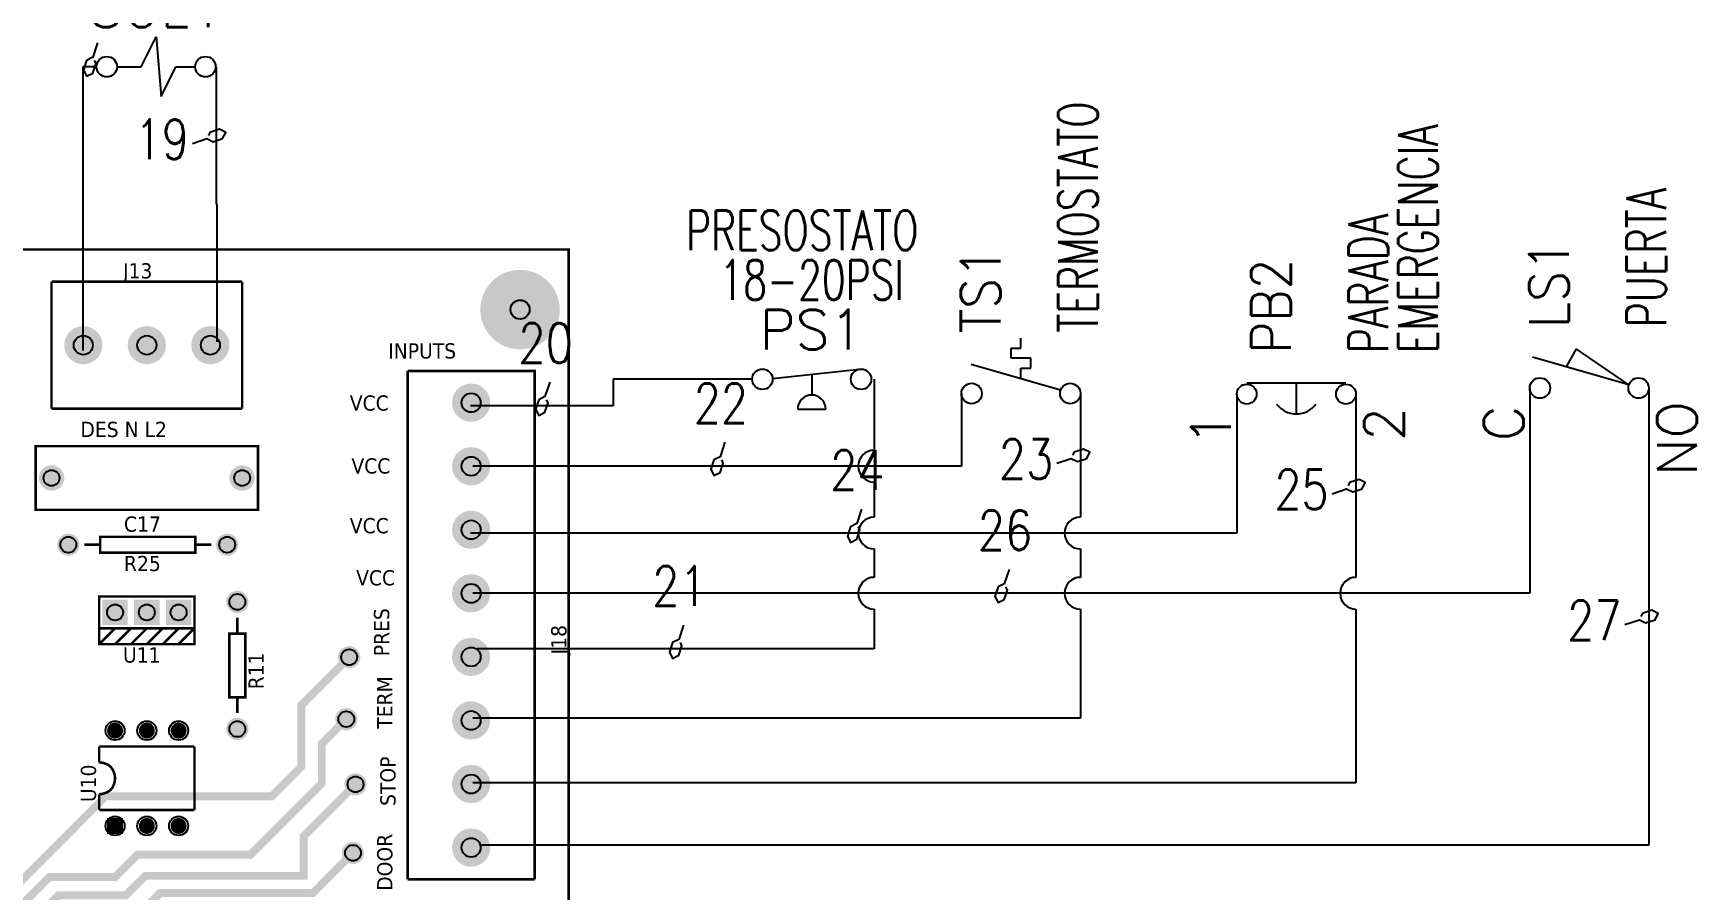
# Model space of a CAD drawing. Header units: millimetres. Extents: x 123.5 to 144.3, y 105.4 to 121.6.
# Drawn here: x 130.96 to 136.2, y 113.38 to 116.08 of the extents above; entities that cross this region are included whole.
import ezdxf
from ezdxf.enums import TextEntityAlignment as Align

# ---------------------------------------------------------------- set-up
doc = ezdxf.new("R2010")
doc.units = ezdxf.units.MM
for name, color, linetype in [('12632256', 7, 'Continuous'), ('DESC', 250, 'Continuous'), ('SYMS', 7, 'Continuous'), ('TAGS', 250, 'Continuous'), ('TERMS', 250, 'Continuous'), ('WIRES', 7, 'Continuous')]:
    doc.layers.add(name, color=color, linetype=linetype)
doc.layers.add('WIRENO', color=7, linetype='Continuous', true_color=0x000000)
doc.styles.get("Standard").update_dxf_attribs({"font": 'tahoma.ttf'})
doc.styles.add('WD', font='romans.shx')

# ---------------------------------------------------------------- blocks, each defined once
blk = doc.blocks.new('HSV1')
for p, q in [((-0.0469, 0), (0, 0.0938)), ((0, 0.0938), (0.0156, -0.0938)), ((-0.1231, 0), (-0.0469, 0)), ((0.0156, -0.0938), (0.0625, 0)), ((0.0625, 0), (0.1231, 0))]:
    blk.add_line(p, q)
for centre in [(-0.1553, 0), (0.1553, 0)]:
    blk.add_circle(centre, 0.0322)
at = {"style": 'WD', "width": 0.7}
for tag, p in [('INST', (0, 0.4508)), ('LOC', (0, 0.2812))]:
    blk.add_attdef(tag, text='', height=0.125, dxfattribs=at).set_placement(p, align=Align.CENTER)
at = {"style": 'WD'}
blk.add_attdef('TAG1', text='', height=0.125, dxfattribs=at).set_placement((0, 0.125), align=Align.CENTER)
for tag, p, height, flags in [('FAMILY', (0.1292, 0.1076), 0.01, 9), ('X4TERM01', (-0.1875, 0), 0.0125, 1), ('X1TERM02', (0.1875, 0), 0.0125, 1)]:
    blk.add_attdef(tag, p, '', height=height, dxfattribs=dict(at, flags=flags))
for tag, p, width in [('DESC1', (1.125, 0), 0.9), ('DESC2', (1.125, -0.1562), 0.9), ('DESC3', (1.125, -0.3125), 0.9), ('XREF', (1.1333, -0.4726), 0.8), ('WDTAGALT', (1.1333, -0.6288), 0.8)]:
    blk.add_attdef(tag, p, '', height=0.125, dxfattribs=dict(at, width=width))
at = {"linetype": 'Continuous', "style": 'WD', "flags": 9}
for tag, p in [('ASSYCODE', (0.1562, 0.0469)), ('MFG', (0.1564, 0.0671)), ('CAT', (0.1564, 0.0866))]:
    blk.add_attdef(tag, text='', height=0.01, dxfattribs=at).set_placement(p, align=Align.CENTER)
at = {"linetype": 'Continuous', "style": 'WD', "flags": 8}
blk.add_attdef('TERM01', text='', height=0.125, dxfattribs=at).set_placement((-0.25, -0.0314), align=Align.TOP_RIGHT)
blk.add_attdef('TERM02', text='', height=0.125, dxfattribs=at).set_placement((0.25, -0.0314), align=Align.TOP_LEFT)
at = {"style": 'WD'}
blk.add_attdef('RATING1', (0.0781, -0.3126), '', height=0.125, dxfattribs=at)
blk = doc.blocks.new('VPB12M')
for p, q in [((0.0343, -0.1562), (0.0343, 0.1562)), ((-0.0646, 0), (0.0343, 0))]:
    blk.add_line(p, q)
for centre in [(0, 0.1562), (0, -0.1562)]:
    blk.add_circle(centre, 0.0312)
blk.add_arc((0.0156, 0), 0.0781, 126.8699, 233.1301)
at = {"style": 'WD'}
for tag, p, width in [('INST', (0.1269, 0.3434), 0.7), ('LOC', (0.1269, 0.1738), 0.7), ('TAG1', (0.1269, 0.0175), 0.9), ('XREF', (0.1287, -0.1369), 0.7), ('DESC1', (0.1287, -0.2889), 0.7), ('DESC2', (0.1287, -0.4451), 0.7)]:
    blk.add_attdef(tag, p, '', height=0.125, dxfattribs=dict(at, width=width))
at = {"linetype": 'Continuous', "style": 'WD'}
for tag, height, flags, p in [('TERM01', 0.125, 8, (-0.055, 0.2066)), ('MFG', 0.01, 9, (-0.1109, -0.0881)), ('CAT', 0.01, 9, (-0.1109, -0.0731))]:
    blk.add_attdef(tag, text='', height=height, dxfattribs=dict(at, flags=flags)).set_placement(p, align=Align.RIGHT)
at = {"color": 7, "style": 'WD', "flags": 1}
for tag, p in [('X2TERM01', (0, 0.1875)), ('X8TERM02', (0, -0.1875))]:
    blk.add_attdef(tag, p, '', height=0.0125, dxfattribs=at)
at = {"color": 7, "style": 'WD'}
for tag, p in [('X4LINK', (-0.1406, 0)), ('X1LINK', (0.125, 0))]:
    blk.add_attdef(tag, p, '', height=0.01, dxfattribs=at)
at = {"style": 'WD'}
for tag, flags, p in [('CONTACT', 1, (-0.1109, -0.0531)), ('FAMILY', 9, (-0.1109, -0.0365))]:
    blk.add_attdef(tag, text='', height=0.01, dxfattribs=dict(at, flags=flags)).set_placement(p, align=Align.RIGHT)
at = {"linetype": 'Continuous', "style": 'WD', "flags": 9}
blk.add_attdef('ASSYCODE', text='', height=0.01, dxfattribs=at).set_placement((-0.1247, -0.1056), align=Align.CENTER)
at = {"linetype": 'Continuous', "style": 'WD', "flags": 8}
blk.add_attdef('TERM02', text='', height=0.125, dxfattribs=at).set_placement((-0.0407, -0.2134), align=Align.TOP_RIGHT)
blk = doc.blocks.new('VLS11')
at = {"linetype": 'Continuous'}
for p, q in [((0.0103, -0.1248), (0.097, 0.1786)), ((0.1237, 0.0408), (0.0668, 0.0728)), ((0.0103, -0.1248), (0.1237, 0.0408))]:
    blk.add_line(p, q, dxfattribs=at)
for centre in [(0, 0.1553), (0, -0.1553)]:
    blk.add_circle(centre, 0.0322)
at = {"style": 'WD'}
for tag, p, width in [('INST', (0.1894, 0.3902), 0.7), ('LOC', (0.1894, 0.2206), 0.7), ('TAG1', (0.1894, 0.0644), 0.9), ('XREF', (0.1912, -0.09), 0.7), ('DESC1', (0.1912, -0.242), 0.7), ('DESC2', (0.1912, -0.3982), 0.7), ('WDTAGALT', (0.1875, -0.5625), 0.7)]:
    blk.add_attdef(tag, p, '', height=0.125, dxfattribs=dict(at, width=width))
at = {"linetype": 'Continuous', "style": 'WD'}
for tag, height, flags, p in [('TERM01', 0.125, 8, (-0.055, 0.2066)), ('MFG', 0.01, 9, (-0.0796, -0.0881)), ('CAT', 0.01, 9, (-0.0796, -0.0731))]:
    blk.add_attdef(tag, text='', height=height, dxfattribs=dict(at, flags=flags)).set_placement(p, align=Align.RIGHT)
at = {"color": 7, "style": 'WD', "flags": 1}
for tag, p in [('X2TERM01', (0, 0.1875)), ('X8TERM02', (0, -0.1875))]:
    blk.add_attdef(tag, p, '', height=0.0125, dxfattribs=at)
at = {"color": 7, "style": 'WD'}
for tag, p in [('X4LINK', (-0.0469, 0)), ('X1LINK', (0.1719, 0))]:
    blk.add_attdef(tag, p, '', height=0.01, dxfattribs=at)
at = {"style": 'WD'}
for tag, flags, p in [('CONTACT', 1, (-0.0796, -0.0531)), ('FAMILY', 9, (-0.0796, -0.0365))]:
    blk.add_attdef(tag, text='', height=0.01, dxfattribs=dict(at, flags=flags)).set_placement(p, align=Align.RIGHT)
at = {"linetype": 'Continuous', "style": 'WD', "flags": 9}
blk.add_attdef('ASSYCODE', text='', height=0.01, dxfattribs=at).set_placement((-0.0956, -0.1097), align=Align.CENTER)
at = {"linetype": 'Continuous', "style": 'WD', "flags": 8}
blk.add_attdef('TERM02', text='', height=0.125, dxfattribs=at).set_placement((-0.0407, -0.2134), align=Align.TOP_RIGHT)
blk = doc.blocks.new('VTS11')
at = {"linetype": 'Continuous'}
blk.add_line((0.0103, -0.1248), (0.0908, 0.157), dxfattribs=at)
for p, q in [((0.046, 0), (0.08, 0)), ((0.08, 0), (0.08, -0.0312)), ((0.1112, -0.0312), (0.1112, 0.0312)), ((0.1112, 0.0312), (0.1425, 0.0312)), ((0.1425, 0.0312), (0.1425, 0)), ((0.1425, 0), (0.1737, 0)), ((0.08, -0.0312), (0.1112, -0.0312))]:
    blk.add_line(p, q)
for centre in [(0, 0.1553), (0, -0.1553)]:
    blk.add_circle(centre, 0.0322)
at = {"style": 'WD'}
for tag, p, width in [('INST', (0.1894, 0.3902), 0.7), ('LOC', (0.1894, 0.2206), 0.7), ('TAG1', (0.1894, 0.0644), 0.9), ('XREF', (0.2225, -0.09), 0.7), ('DESC1', (0.1912, -0.242), 0.7), ('DESC2', (0.1912, -0.3982), 0.7), ('RATING1', (0.1875, -0.5545), 0.7), ('WDTAGALT', (0.1868, -0.7158), 0.7)]:
    blk.add_attdef(tag, p, '', height=0.125, dxfattribs=dict(at, width=width))
at = {"linetype": 'Continuous', "style": 'WD'}
for tag, height, flags, p in [('TERM01', 0.125, 8, (-0.055, 0.2066)), ('MFG', 0.01, 9, (-0.0796, -0.0881)), ('CAT', 0.01, 9, (-0.0796, -0.0731))]:
    blk.add_attdef(tag, text='', height=height, dxfattribs=dict(at, flags=flags)).set_placement(p, align=Align.RIGHT)
at = {"color": 7, "style": 'WD', "flags": 1}
for tag, p in [('X2TERM01', (0, 0.1875)), ('X8TERM02', (0, -0.1875))]:
    blk.add_attdef(tag, p, '', height=0.0125, dxfattribs=at)
at = {"color": 7, "style": 'WD'}
for tag, p in [('X4LINK', (-0.0469, 0)), ('X1LINK', (0.2188, 0))]:
    blk.add_attdef(tag, p, '', height=0.01, dxfattribs=at)
at = {"style": 'WD'}
for tag, flags, p in [('CONTACT', 1, (-0.0796, -0.0531)), ('FAMILY', 9, (-0.0796, -0.0365))]:
    blk.add_attdef(tag, text='', height=0.01, dxfattribs=dict(at, flags=flags)).set_placement(p, align=Align.RIGHT)
at = {"linetype": 'Continuous', "style": 'WD', "flags": 9}
blk.add_attdef('ASSYCODE', text='', height=0.01, dxfattribs=at).set_placement((-0.0956, -0.1097), align=Align.CENTER)
at = {"linetype": 'Continuous', "style": 'WD', "flags": 8}
blk.add_attdef('TERM02', text='', height=0.125, dxfattribs=at).set_placement((-0.0407, -0.2134), align=Align.TOP_RIGHT)
blk = doc.blocks.new('EPAD')
at = {"const_width": 0.5}
blk.add_lwpolyline([(-0.25, 0, 1), (0.25, 0, 1)], format="xyb", close=True, dxfattribs=at)
blk = doc.blocks.new('RPAD')
blk.add_trace([(-0.5, -0.5), (-0.5, 0.5), (0.5, -0.5), (0.5, 0.5)])
blk = doc.blocks.new('Tarjeta')
for points, const_width in [([(146.3184, 112.4867), (153.6204, 112.4867), (153.6204, 117.4267), (146.3184, 117.4267), (146.3184, 112.4867)], 0.008), ([(151.9924, 117.3257), (151.9924, 116.9257)], 0.008), ([(152.5924, 117.3257), (151.9924, 117.3257)], 0.008), ([(152.5924, 117.3257), (152.5924, 116.9257)], 0.008), ([(153.1134, 117.0447), (153.5134, 117.0447), (153.5134, 115.4447)], 0.008), ([(153.1134, 115.4447), (153.1134, 117.0447)], 0.008), ([(151.9924, 116.9257), (152.5924, 116.9257)], 0.008), ([(151.9424, 116.6077), (152.6424, 116.6077), (152.6424, 116.8077), (151.9424, 116.8077), (151.9424, 116.6077)], 0.008), ([(152.1454, 116.4977), (152.0954, 116.4977)], 0.008), ([(152.1454, 116.4727), (152.4454, 116.4727), (152.4454, 116.5227), (152.1454, 116.5227), (152.1454, 116.4727)], 0.008), ([(152.4954, 116.4977), (152.4454, 116.4977)], 0.008), ([(152.1424, 116.2347), (152.4424, 116.2347), (152.4424, 116.3347), (152.1424, 116.3347), (152.1424, 116.2347)], 0.008), ([(152.5774, 116.2677), (152.5774, 116.2177)], 0.008), ([(152.4424, 116.2347), (152.4424, 116.1847), (152.1424, 116.1847), (152.1424, 116.2347)], 0.008), ([(152.1924, 116.2347), (152.1424, 116.1847)], 0.008), ([(152.2424, 116.2347), (152.1924, 116.1847)], 0.008), ([(152.2924, 116.2347), (152.2424, 116.1847)], 0.008), ([(152.3424, 116.2347), (152.2924, 116.1847)], 0.008), ([(152.3924, 116.2347), (152.3424, 116.1847)], 0.008), ([(152.4424, 116.2347), (152.3924, 116.1847)], 0.008), ([(152.5524, 116.0177), (152.6024, 116.0177), (152.6024, 116.2177), (152.5524, 116.2177), (152.5524, 116.0177)], 0.008), ([(151.2744, 115.2477), (151.4304, 115.4037), (151.8614, 115.4037), (152.1624, 115.7057), (152.6854, 115.7057), (152.7784, 115.7987), (152.7784, 115.9927), (152.9294, 116.1437)], 0.025), ([(152.5774, 116.0177), (152.5774, 115.9677)], 0.008), ([(151.2764, 115.1287), (151.4914, 115.3427), (151.8764, 115.3427), (151.9854, 115.4517), (152.1924, 115.4517), (152.2634, 115.5227), (152.6194, 115.5227), (152.8434, 115.7467), (152.8434, 115.8717), (152.9204, 115.9487)], 0.025), ([(152.1424, 115.8127), (152.1424, 115.8627)], 0.008), ([(152.1424, 115.8627), (152.4424, 115.8627)], 0.008), ([(152.4424, 115.6627), (152.4424, 115.8627)], 0.008), ([(152.1924, 115.7627), (152.1914, 115.7727), (152.1884, 115.7827), (152.1844, 115.7907), (152.1784, 115.7987), (152.1714, 115.8047), (152.1624, 115.8087), (152.1524, 115.8117), (152.1424, 115.8127)], 0.008), ([(151.2974, 114.9657), (151.2974, 115.0457), (151.5164, 115.2647), (151.8844, 115.2647), (152.0144, 115.3947), (152.2264, 115.3947), (152.2884, 115.4557), (152.7864, 115.4557), (152.7864, 115.5807), (152.9494, 115.7437)], 0.025), ([(152.1924, 115.7627), (152.1914, 115.7527), (152.1884, 115.7427), (152.1844, 115.7337), (152.1784, 115.7267), (152.1714, 115.7207), (152.1624, 115.7167), (152.1524, 115.7137), (152.1424, 115.7127)], 0.008), ([(152.1424, 115.6627), (152.1424, 115.7127)], 0.008), ([(152.1424, 115.6627), (152.4424, 115.6627)], 0.008), ([(151.3694, 114.8547), (151.3694, 115.0167), (151.5564, 115.2037), (151.9124, 115.2037), (152.0474, 115.3387), (152.2714, 115.3387), (152.3344, 115.4017), (152.8154, 115.4017), (152.9414, 115.5277)], 0.025), ([(153.1134, 115.4447), (153.5134, 115.4447)], 0.008)]:
    blk.add_lwpolyline(points, dxfattribs=dict(const_width=const_width))
for centre, radius in [((153.4674, 117.2377), 0.03), ((152.0924, 117.1257), 0.03), ((152.2924, 117.1257), 0.03), ((152.4924, 117.1257), 0.03), ((153.3134, 116.9447), 0.03), ((153.3134, 116.7447), 0.03), ((151.9924, 116.7077), 0.025), ((152.5924, 116.7077), 0.025), ((153.3134, 116.5447), 0.03), ((152.0454, 116.4977), 0.025), ((152.5454, 116.4977), 0.025), ((153.3134, 116.3447), 0.03), ((152.5774, 116.3177), 0.025), ((152.1924, 116.2847), 0.025), ((152.2924, 116.2847), 0.025), ((152.3924, 116.2847), 0.025), ((152.9294, 116.1437), 0.025), ((153.3134, 116.1447), 0.03), ((152.9204, 115.9487), 0.025), ((153.3134, 115.9447), 0.03), ((152.1924, 115.9127), 0.03), ((152.2924, 115.9127), 0.03), ((152.3924, 115.9127), 0.03), ((152.5774, 115.9177), 0.025), ((152.9494, 115.7437), 0.025), ((153.3134, 115.7447), 0.03), ((152.1924, 115.6127), 0.03), ((152.2924, 115.6127), 0.03), ((152.3924, 115.6127), 0.03), ((152.9414, 115.5277), 0.025), ((153.3134, 115.5447), 0.03)]:
    blk.add_circle(centre, radius)
for name, p, xscale, yscale in [('EPAD', (153.4674, 117.2377), 0.25, 0.25), ('EPAD', (152.0924, 117.1257), 0.12, 0.12), ('EPAD', (152.2924, 117.1257), 0.12, 0.12), ('EPAD', (152.4924, 117.1257), 0.12, 0.12), ('EPAD', (153.3134, 116.9447), 0.12, 0.12), ('EPAD', (153.3134, 116.7447), 0.12, 0.12), ('EPAD', (151.9924, 116.7077), 0.08, 0.08), ('EPAD', (152.5924, 116.7077), 0.08, 0.08), ('EPAD', (153.3134, 116.5447), 0.12, 0.12), ('EPAD', (152.0454, 116.4977), 0.07, 0.07), ('EPAD', (152.5454, 116.4977), 0.07, 0.07), ('EPAD', (153.3134, 116.3447), 0.12, 0.12), ('EPAD', (152.5774, 116.3177), 0.07, 0.07), ('EPAD', (152.9294, 116.1437), 0.07, 0.07), ('EPAD', (153.3134, 116.1447), 0.12, 0.12), ('EPAD', (153.3134, 115.9447), 0.12, 0.12), ('EPAD', (152.5774, 115.9177), 0.07, 0.07), ('EPAD', (152.9204, 115.9487), 0.07, 0.07), ('EPAD', (152.1924, 115.9127), 0.05, 0.05), ('EPAD', (152.2924, 115.9127), 0.05, 0.05), ('EPAD', (152.3924, 115.9127), 0.05, 0.05), ('EPAD', (153.3134, 115.7447), 0.12, 0.12), ('EPAD', (152.9494, 115.7437), 0.07, 0.07), ('RPAD', (152.1924, 115.6127), 0.05, 0.05), ('EPAD', (152.2924, 115.6127), 0.05, 0.05), ('EPAD', (152.3924, 115.6127), 0.05, 0.05), ('EPAD', (153.3134, 115.5447), 0.12, 0.12), ('EPAD', (152.9414, 115.5277), 0.07, 0.07)]:
    blk.add_blockref(name, p, dxfattribs=dict(xscale=xscale, yscale=yscale))
at = {"xscale": 0.08, "yscale": 0.08, "rotation": 180}
for p in [(152.1924, 116.2847), (152.2924, 116.2847), (152.3924, 116.2847)]:
    blk.add_blockref('RPAD', p, dxfattribs=at)
at = {"layer": '12632256', "width": 1.041667}
for s, p in [('J13', (152.2174, 117.3357)), ('INPUTS', (153.0524, 117.0837)), ('VCC', (152.9314, 116.9197)), ('DES N L2', (152.0834, 116.8367)), ('VCC', (152.9364, 116.7217)), ('C17', (152.2204, 116.5387)), ('VCC', (152.9314, 116.5337)), ('R25', (152.2204, 116.4147)), ('VCC', (152.9514, 116.3697)), ('U11', (152.2174, 116.1267))]:
    blk.add_text(s, height=0.048, dxfattribs=at).set_placement(p)
for s, p in [('PRES', (153.0554, 116.1467)), ('J18', (153.6134, 116.1527)), ('R11', (152.6604, 116.0427)), ('TERM', (153.0654, 115.9187)), ('U10', (152.1324, 115.6877)), ('STOP', (153.0754, 115.6757)), ('DOOR', (153.0654, 115.4087))]:
    blk.add_text(s, height=0.048, rotation=90, dxfattribs=at).set_placement(p)
blk = doc.blocks.new('HPS12')
at = {"linetype": 'Continuous'}
blk.add_line((-0.1231, 0.002), (0.1594, 0.0326), dxfattribs=at)
for p, q in [((0, 0.0153), (0, -0.0487)), ((-0.0442, -0.0938), (0.0442, -0.0938))]:
    blk.add_line(p, q)
for centre in [(-0.1553, 0), (0.1553, 0)]:
    blk.add_circle(centre, 0.0322)
blk.add_arc((0, -0.0938), 0.0442, 0, 180)
at = {"style": 'WD', "width": 0.7}
for tag, p in [('INST', (0, 0.7321)), ('LOC', (0, 0.5625)), ('DESC1', (0, 0.4062)), ('DESC2', (0, 0.25)), ('XREF', (0, -0.3144))]:
    blk.add_attdef(tag, text='', height=0.125, dxfattribs=at).set_placement(p, align=Align.CENTER)
at = {"style": 'WD'}
blk.add_attdef('TAG1', text='', height=0.125, dxfattribs=at).set_placement((0, 0.0938), align=Align.CENTER)
for tag, p in [('X2LINK', (0, 0.0938)), ('X8LINK', (0, -0.125))]:
    blk.add_attdef(tag, p, '', height=0.01, dxfattribs=at)
for tag, p, height, flags in [('X4TERM01', (-0.1875, 0), 0.0125, 1), ('CONTACT', (0.0376, 0.0204), 0.01, 1), ('FAMILY', (0.0376, 0.0371), 0.01, 9), ('X1TERM02', (0.1875, 0), 0.0125, 1)]:
    blk.add_attdef(tag, p, '', height=height, dxfattribs=dict(at, flags=flags))
at = {"linetype": 'Continuous', "style": 'WD', "flags": 9}
for tag, p in [('CAT', (0.0626, -0.0071)), ('ASSYCODE', (0.0656, -0.0489)), ('MFG', (0.0626, -0.0266))]:
    blk.add_attdef(tag, text='', height=0.01, dxfattribs=at).set_placement(p, align=Align.CENTER)
at = {"linetype": 'Continuous', "style": 'WD', "flags": 8}
blk.add_attdef('TERM01', text='', height=0.125, dxfattribs=at).set_placement((-0.25, -0.0314), align=Align.TOP_RIGHT)
blk.add_attdef('TERM02', text='', height=0.125, dxfattribs=at).set_placement((0.25, -0.0314), align=Align.TOP_LEFT)
at = {"style": 'WD', "width": 0.7}
for tag, p in [('RATING1', (0.2475, -0.317)), ('WDTAGALT', (0.2475, -0.4732))]:
    blk.add_attdef(tag, p, '', height=0.125, dxfattribs=at)
blk = doc.blocks.new('WD_WNV')
at = {"linetype": 'Continuous', "style": 'WD', "width": 0.8}
blk.add_attdef('WIRENO', text='', height=0.125, dxfattribs=at).set_placement((-0.05, 0), align=Align.MIDDLE_RIGHT)
at = {"style": 'WD', "flags": 1}
for tag, p in [('W01USER', (-0.0625, 0.0938)), ('W02USER', (-0.0625, 0.0859)), ('W03USER', (-0.0625, 0.0781)), ('W04USER', (-0.0625, 0.0703)), ('W05USER', (-0.0625, 0.0625)), ('W06USER', (-0.0625, 0.0547)), ('W07USER', (-0.0625, 0.0469)), ('W08USER', (-0.0625, 0.0391)), ('W09USER', (-0.0625, 0.0312)), ('W10USER', (-0.0625, 0.0234))]:
    blk.add_attdef(tag, text='', height=0.005, dxfattribs=at).set_placement(p, align=Align.CENTER)
blk = doc.blocks.new('WD_WNH')
at = {"linetype": 'Continuous', "style": 'WD', "width": 0.8}
blk.add_attdef('WIRENO', text='', height=0.125, dxfattribs=at).set_placement((0, 0.0625), align=Align.CENTER)
at = {"style": 'WD', "flags": 1}
for tag, p in [('W01USER', (0, 0.0781)), ('W02USER', (0, 0.0703)), ('W03USER', (0, 0.0625)), ('W04USER', (0, 0.0547)), ('W05USER', (0, 0.0469)), ('W06USER', (0, 0.0391)), ('W07USER', (0, 0.0312)), ('W08USER', (0, 0.0234)), ('W09USER', (0, 0.0156)), ('W10USER', (0, 0.0078))]:
    blk.add_attdef(tag, text='', height=0.005, dxfattribs=at).set_placement(p, align=Align.CENTER)

msp = doc.modelspace()

# ---------------------------------------------------------------- linework, layer by layer
at = {"layer": 'WIRENO'}
for points in [[(131.1613, 116.0471), (131.1462, 116.0018), (131.1264, 115.9919), (131.1165, 115.9623), (131.1264, 115.9425), (131.1462, 115.9524), (131.1561, 115.982), (131.1511, 115.9919)], [(131.4596, 115.7308), (131.505, 115.7459), (131.5248, 115.736), (131.5544, 115.7459), (131.5643, 115.7656), (131.5445, 115.7755), (131.5149, 115.7656), (131.51, 115.7558)], [(132.5847, 114.9795), (132.5696, 114.9342), (132.5499, 114.9243), (132.54, 114.8947), (132.5499, 114.8749), (132.5696, 114.8848), (132.5795, 114.9144), (132.5746, 114.9243)], [(133.1363, 114.7902), (133.1212, 114.7448), (133.1014, 114.7349), (133.0916, 114.7053), (133.1014, 114.6855), (133.1212, 114.6954), (133.1311, 114.725), (133.1261, 114.7349)], [(134.1806, 114.7243), (134.2259, 114.7394), (134.2457, 114.7295), (134.2753, 114.7394), (134.2852, 114.7592), (134.2655, 114.769), (134.2358, 114.7592), (134.2309, 114.7493)], [(135.0477, 114.6286), (135.093, 114.6437), (135.1128, 114.6339), (135.1424, 114.6437), (135.1523, 114.6635), (135.1326, 114.6734), (135.1029, 114.6635), (135.098, 114.6536)], [(133.5664, 114.5797), (133.5512, 114.5344), (133.5315, 114.5245), (133.5216, 114.4948), (133.5315, 114.4751), (133.5512, 114.485), (133.5611, 114.5146), (133.5562, 114.5245)], [(134.0309, 114.3903), (134.0158, 114.345), (133.996, 114.3351), (133.9861, 114.3055), (133.996, 114.2857), (134.0158, 114.2956), (134.0257, 114.3252), (134.0207, 114.3351)], [(135.9698, 114.2168), (136.0151, 114.2319), (136.0349, 114.2221), (136.0645, 114.2319), (136.0744, 114.2517), (136.0546, 114.2616), (136.025, 114.2517), (136.0201, 114.2418)], [(133.0061, 114.215), (132.991, 114.1696), (132.9712, 114.1597), (132.9613, 114.1301), (132.9712, 114.1103), (132.991, 114.1202), (133.0008, 114.1499), (132.9959, 114.1597)]]:
    msp.add_lwpolyline(points, dxfattribs=at)
at = {"layer": 'WIRES'}
for p, q in [((131.1578, 115.9721), (131.1148, 115.9721)), ((131.1148, 115.9721), (131.1148, 115.079)), ((131.5346, 115.9721), (131.5346, 115.5394)), ((131.5365, 115.5394), (131.5365, 115.1066)), ((133.2219, 114.9887), (132.7845, 114.9887)), ((132.7845, 114.9887), (132.7845, 114.9045)), ((133.6061, 114.9887), (133.6061, 114.7652)), ((135.6698, 114.9609), (135.6698, 114.3153)), ((136.0448, 114.9609), (136.0448, 113.5227)), ((132.7845, 114.9045), (132.335, 114.9045)), ((133.8806, 114.9438), (133.8806, 114.7152)), ((134.2556, 114.9438), (134.2556, 114.5547)), ((134.7477, 114.9419), (134.7477, 114.5047)), ((135.1227, 114.9419), (135.1227, 114.3653)), ((133.8806, 114.7152), (132.342, 114.7152)), ((133.6061, 114.6652), (133.6061, 114.5547)), ((134.7477, 114.5047), (132.335, 114.5047)), ((133.6061, 114.4547), (133.6061, 114.3653)), ((134.2556, 114.4547), (134.2556, 114.3653)), ((135.6698, 114.3153), (132.342, 114.3153)), ((133.6061, 114.2653), (133.6061, 114.14)), ((134.2556, 114.2653), (134.2556, 113.9225)), ((135.1227, 114.2653), (135.1227, 113.7191)), ((133.6061, 114.14), (132.3561, 114.14)), ((134.2556, 113.9225), (132.342, 113.9225)), ((135.1227, 113.7191), (132.342, 113.7191)), ((136.0448, 113.5227), (132.3631, 113.5227))]:
    msp.add_line(p, q, dxfattribs=at)
for centre in [(133.6061, 114.7152), (133.6061, 114.5047), (134.2556, 114.5047), (133.6061, 114.3153), (134.2556, 114.3153), (135.1227, 114.3153)]:
    msp.add_arc(centre, 0.05, 90, 270, dxfattribs=at)

# ---------------------------------------------------------------- block references
at = {"layer": 'DESC'}
msp.add_blockref('Tarjeta', (-20.9763, -2.0298), dxfattribs=at)
at = {"layer": 'SYMS'}
ref = msp.add_blockref('HSV1', (131.3453, 115.9721), dxfattribs=at)
ref.add_attrib('TAG1', 'SOL1', dxfattribs={"layer": 'TAGS', "height": 0.125, "style": 'WD'}).set_placement((131.3453, 116.0971), align=Align.CENTER)
ref.add_attrib('DESC2', 'DESFOGUE', (131.0734, 116.2349), dxfattribs={"layer": 'DESC', "height": 0.125, "style": 'WD', "width": 0.9})
ref.add_attrib('DESC1', 'EV', (131.2488, 116.3751), dxfattribs={"layer": 'DESC', "height": 0.125, "style": 'WD', "width": 0.9})
ref = msp.add_blockref('VTS11', (134.0681, 114.9438), dxfattribs=dict(at, rotation=89.99999999999999))
ref.add_attrib('DESC1', 'TERMOSTATO', (134.3101, 115.1351), dxfattribs={"layer": 'DESC', "height": 0.125, "rotation": 90, "style": 'WD', "width": 0.7})
ref.add_attrib('TAG1', 'TS1', (134.0037, 115.1333), dxfattribs={"layer": 'TAGS', "height": 0.125, "rotation": 90, "style": 'WD', "width": 0.9})
ref = msp.add_blockref('VPB12M', (134.9352, 114.9419), dxfattribs=dict(at, rotation=89.99999999999999))
ref.add_attrib('TERM02', '2', dxfattribs={"layer": 'TERMS', "linetype": 'Continuous', "height": 0.125, "rotation": 90, "style": 'WD', "flags": 8}).set_placement((135.1486, 114.9012), align=Align.TOP_RIGHT)
ref.add_attrib('TERM01', '1', dxfattribs={"layer": 'TERMS', "linetype": 'Continuous', "height": 0.125, "rotation": 90, "style": 'WD', "flags": 8}).set_placement((134.7286, 114.8869), align=Align.RIGHT)
ref.add_attrib('TAG1', 'PB2', (134.9177, 115.0689), dxfattribs={"layer": 'TAGS', "height": 0.125, "rotation": 90, "style": 'WD', "width": 0.9})
ref.add_attrib('DESC2', 'EMERGENCIA', (135.3803, 115.0706), dxfattribs={"layer": 'DESC', "height": 0.125, "rotation": 90, "style": 'WD', "width": 0.7})
ref.add_attrib('DESC1', 'PARADA', (135.2241, 115.0706), dxfattribs={"layer": 'DESC', "height": 0.125, "rotation": 90, "style": 'WD', "width": 0.7})
ref = msp.add_blockref('VLS11', (135.8573, 114.9609), dxfattribs=dict(at, rotation=89.99999999999999))
ref.add_attrib('DESC1', 'PUERTA', (136.0993, 115.1521), dxfattribs={"layer": 'DESC', "height": 0.125, "rotation": 90, "style": 'WD', "width": 0.7})
ref.add_attrib('TAG1', 'LS1', (135.7929, 115.1504), dxfattribs={"layer": 'TAGS', "height": 0.125, "rotation": 90, "style": 'WD', "width": 0.9})
ref.add_attrib('TERM01', 'C', dxfattribs={"layer": 'TERMS', "linetype": 'Continuous', "height": 0.125, "rotation": 90, "style": 'WD', "flags": 8}).set_placement((135.6506, 114.906), align=Align.RIGHT)
ref.add_attrib('TERM02', 'NO', dxfattribs={"layer": 'TERMS', "linetype": 'Continuous', "height": 0.125, "rotation": 90, "style": 'WD', "flags": 8}).set_placement((136.0707, 114.9202), align=Align.TOP_RIGHT)
ref = msp.add_blockref('HPS12', (133.4094, 114.9887), dxfattribs=at)
ref.add_attrib('DESC2', '18-20PSI', dxfattribs={"layer": 'DESC', "height": 0.125, "style": 'WD', "width": 0.7}).set_placement((133.4094, 115.2387), align=Align.CENTER)
ref.add_attrib('DESC1', 'PRESOSTATO ', dxfattribs={"layer": 'DESC', "height": 0.125, "style": 'WD', "width": 0.7}).set_placement((133.4094, 115.395), align=Align.CENTER)
ref.add_attrib('TAG1', 'PS1', dxfattribs={"layer": 'TAGS', "height": 0.125, "style": 'WD'}).set_placement((133.4094, 115.0825), align=Align.CENTER)
at = {"layer": 'WIRENO'}
ref = msp.add_blockref('WD_WNV', (131.5346, 115.7558), dxfattribs=at)
ref.add_attrib('WIRENO', '19', dxfattribs={"linetype": 'Continuous', "height": 0.125, "style": 'WD', "width": 0.8}).set_placement((131.4491, 115.7439), align=Align.MIDDLE_RIGHT)
ref = msp.add_blockref('WD_WNH', (132.5597, 114.9045), dxfattribs=at)
ref.add_attrib('WIRENO', '20', dxfattribs={"linetype": 'Continuous', "height": 0.125, "style": 'WD', "width": 0.8}).set_placement((132.5716, 115.0026), align=Align.BOTTOM_CENTER)
ref = msp.add_blockref('WD_WNH', (133.1113, 114.7152), dxfattribs=at)
ref.add_attrib('WIRENO', '22', dxfattribs={"linetype": 'Continuous', "height": 0.125, "style": 'WD', "width": 0.8}).set_placement((133.1232, 114.8132), align=Align.BOTTOM_CENTER)
ref = msp.add_blockref('WD_WNV', (134.2556, 114.7493), dxfattribs=at)
ref.add_attrib('WIRENO', '23', dxfattribs={"linetype": 'Continuous', "height": 0.125, "style": 'WD', "width": 0.8}).set_placement((134.17, 114.7374), align=Align.MIDDLE_RIGHT)
ref = msp.add_blockref('WD_WNH', (133.5414, 114.5047), dxfattribs=at)
ref.add_attrib('WIRENO', '24', dxfattribs={"linetype": 'Continuous', "height": 0.125, "style": 'WD', "width": 0.8}).set_placement((133.5532, 114.6028), align=Align.BOTTOM_CENTER)
ref = msp.add_blockref('WD_WNV', (135.1227, 114.6536), dxfattribs=at)
ref.add_attrib('WIRENO', '25', dxfattribs={"linetype": 'Continuous', "height": 0.125, "style": 'WD', "width": 0.8}).set_placement((135.0371, 114.6418), align=Align.MIDDLE_RIGHT)
ref = msp.add_blockref('WD_WNH', (134.0059, 114.3153), dxfattribs=at)
ref.add_attrib('WIRENO', '26', dxfattribs={"linetype": 'Continuous', "height": 0.125, "style": 'WD', "width": 0.8}).set_placement((134.0178, 114.4134), align=Align.BOTTOM_CENTER)
ref = msp.add_blockref('WD_WNH', (132.9811, 114.14), dxfattribs=at)
ref.add_attrib('WIRENO', '21', dxfattribs={"linetype": 'Continuous', "height": 0.125, "style": 'WD', "width": 0.8}).set_placement((132.9929, 114.2381), align=Align.BOTTOM_CENTER)
ref = msp.add_blockref('WD_WNV', (136.0448, 114.2418), dxfattribs=at)
ref.add_attrib('WIRENO', '27', dxfattribs={"linetype": 'Continuous', "height": 0.125, "style": 'WD', "width": 0.8}).set_placement((135.9592, 114.23), align=Align.MIDDLE_RIGHT)

doc.saveas('drawing.dxf')
